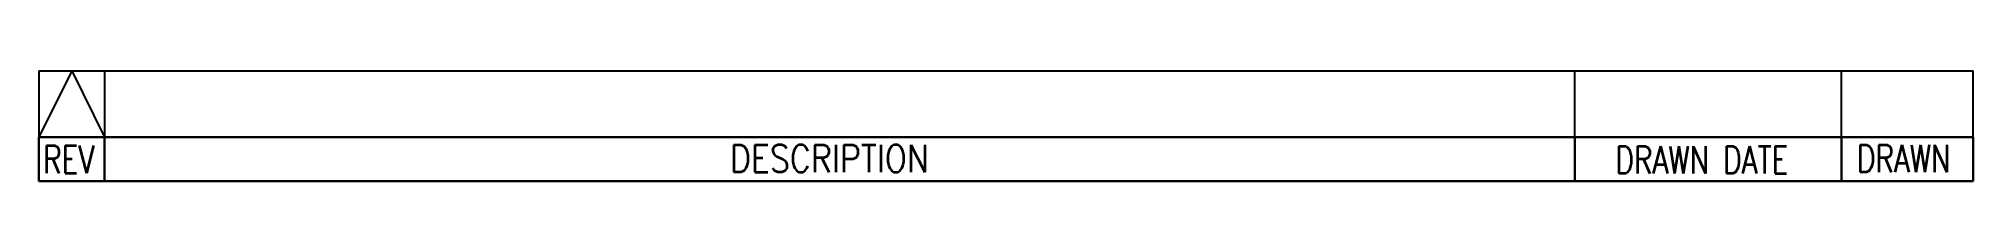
# Model space of a CAD drawing. Header units: inches. Extents: x -176 to 0, y 0 to 10.
import ezdxf
from ezdxf.enums import TextEntityAlignment as Align

# ---------------------------------------------------------------- set-up
doc = ezdxf.new("R2010")
doc.units = ezdxf.units.IN
doc.header["$MEASUREMENT"] = 0
doc.layers.add('AM_BOR', color=7, linetype='Continuous', lineweight=30)
doc.styles.get("Standard").update_dxf_attribs({"font": 'ROMANS.SHX'})
doc.styles.add('TOYOTITLE2', font='SIMPLEX.shx', dxfattribs={"width": 0.75, "bigfont": 'extfont2.shx'})

# ---------------------------------------------------------------- blocks, each defined once
blk = doc.blocks.new('TOYO_REVLIST0')
at = {"color": 1, "lineweight": 30}
for p, q in [((-176, 0), (0, 0)), ((-176, -4), (-176, 0)), ((-170, -4), (-170, 0)), ((-36.25, -4), (-36.25, 0)), ((-12, -4), (-12, 0)), ((0, 0), (0, -4)), ((0, -4), (-176, -4))]:
    blk.add_line(p, q, dxfattribs=at)
at = {"color": 1, "lineweight": 30, "style": 'TOYOTITLE2'}
for s, width, p in [('REV', 0.75, (-175.6, -0.78)), ('DESCRIPTION', 0.85, (-113.13, -0.7)), ('DRAWN', 0.75, (-10.6, -0.7))]:
    blk.add_text(s, height=2.5, dxfattribs=dict(at, width=width)).set_placement(p, align=Align.TOP_LEFT)
at = {"color": 1, "lineweight": 30, "style": 'TOYOTITLE2', "width": 0.75}
blk.add_text('DRAWN DATE', height=2.5, dxfattribs=at).set_placement((-32.57, -2.07), align=Align.MIDDLE_LEFT)
blk = doc.blocks.new('TOYO_REVLIST1')
at = {"color": 1, "lineweight": 25}
for p, q in [((-176, 0), (-176, -6)), ((-176, 0), (0, 0)), ((-173, 0), (-176, -6)), ((-173, 0), (-170, -6)), ((-170, 0), (-170, -6)), ((-36.25, -6), (-36.25, 0)), ((-12, -6), (-12, 0)), ((0, -6), (0, 0))]:
    blk.add_line(p, q, dxfattribs=at)
at = {"layer": 'AM_BOR', "color": 1, "lineweight": 25}
for tag, p in [('GEN-REV-TEXT1{43}', (-169, -4.5)), ('GEN-REV-NAME{7}', (-11, -4.5))]:
    blk.add_attdef(tag, p, '', height=3, dxfattribs=at)
blk.add_attdef('GEN-REV-DAT{6}', text='', height=3, dxfattribs=at).set_placement((-24.12, -4.5), align=Align.CENTER)
at = {"layer": 'AM_BOR', "color": 1, "lineweight": 25, "flags": 8}
blk.add_attdef('GEN-REV-NR{2}', text='', height=3, dxfattribs=at).set_placement((-173, -5.5), align=Align.CENTER)

msp = doc.modelspace()

# ---------------------------------------------------------------- block references
for name, p in [('TOYO_REVLIST1', (0, 10)), ('TOYO_REVLIST0', (0, 4))]:
    msp.add_blockref(name, p)

doc.saveas('drawing.dxf')
